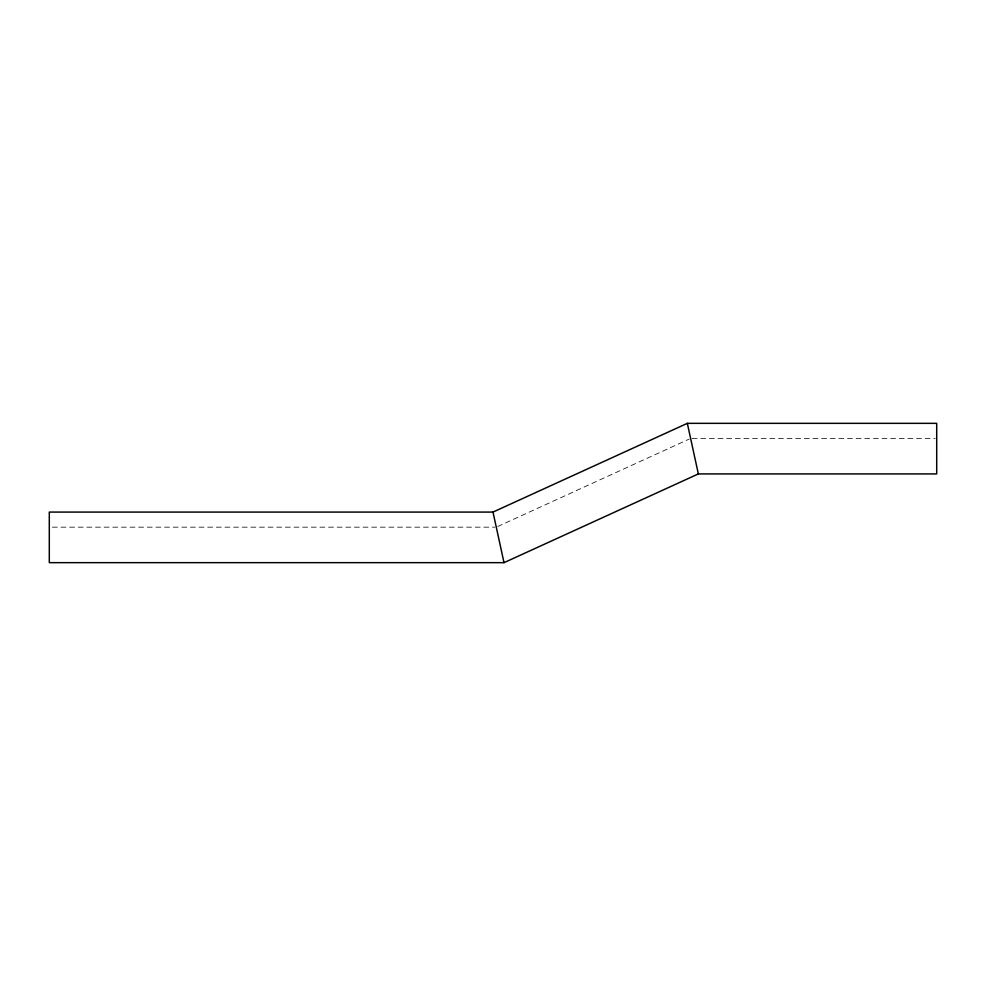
<?xml version="1.0" encoding="UTF-8"?>
<svg xmlns="http://www.w3.org/2000/svg" width="986" height="986" viewBox="0 0 986 986"><rect width="100%" height="100%" fill="white"/><g stroke="black" fill="none" stroke-linecap="round" stroke-linejoin="round"><path stroke-width="0.74" stroke-dasharray="4.93 3.7" d="M497.683 526.524L689.226 439.066M692.16 438.425L935.159 438.425M52.369 527.165L494.75 527.165"/><path stroke-width="1.48" d="M493 512.079L687.341 423.339L936.7 423.339L936.7 473.921L698.347 473.921L504.006 562.661L49.3 562.661L49.3 512.079L493 512.079L504.006 562.661M687.341 423.339L698.347 473.921"/></g></svg>
